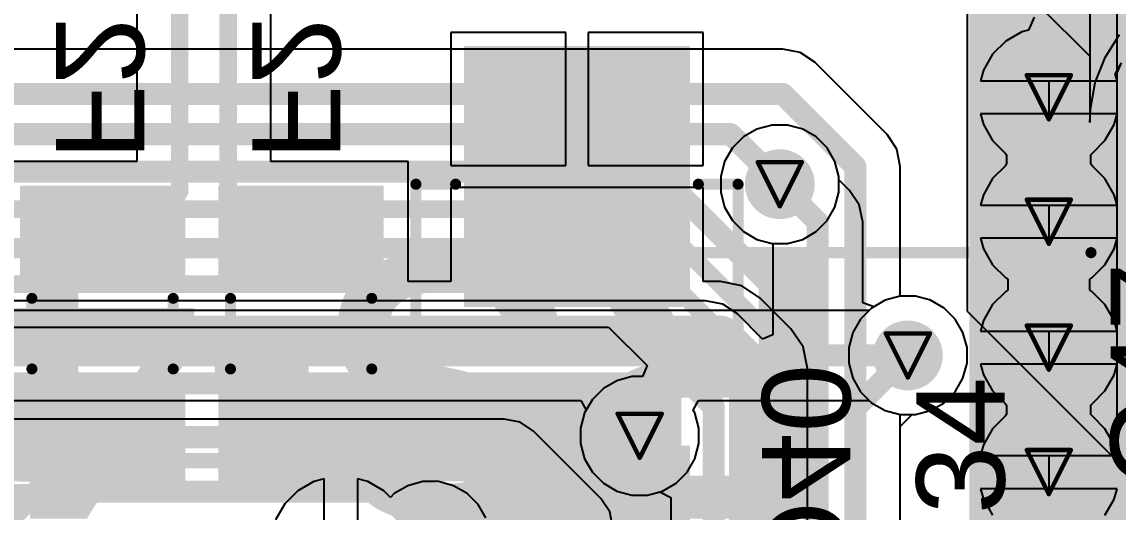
# Model space of a CAD drawing. Header units: inches. Extents: x -21 to 276, y -5 to 220.
# Drawn here: x 79.47 to 92.09, y 80.26 to 85.91 of the extents above; entities that cross this region are included whole.
import ezdxf

# ---------------------------------------------------------------- set-up
doc = ezdxf.new("R2010")
doc.units = ezdxf.units.IN
for name, color, linetype in [('Bottom Layer', 5, 'Continuous'), ('Bottom Overlay', 54, 'Continuous'), ('Bottom Paste', 16, 'Continuous'), ('Bottom Solder', 6, 'Continuous'), ('Drill Drawing', 1, 'Continuous'), ('Ground', 16, 'Continuous'), ('Power + Signal', 76, 'Continuous'), ('Top Layer', 1, 'Continuous'), ('Top Overlay', 2, 'Continuous'), ('Top Solder', 216, 'Continuous'), ('Via Holes', 16, 'Continuous')]:
    doc.layers.add(name, color=color, linetype=linetype)
doc.styles.add('Arial', font='', dxfattribs={"height": 0.2})
doc.styles.add('Arial_Bold', font='', dxfattribs={"height": 0.2})
doc.styles.get('Arial').set_extended_font_data('Arial')
doc.styles.get('Arial_Bold').set_extended_font_data('Arial', bold=True)

# ---------------------------------------------------------------- blocks, each defined once
blk = doc.blocks.new('F____0805_B_143')
at = {"layer": 'Bottom Layer'}
for points in [[(-0.6, -0.85), (-1.6, -0.85), (-1.6, 0.85), (-0.6, 0.85)], [(1.6, -0.85), (0.6, -0.85), (0.6, 0.85), (1.6, 0.85)]]:
    blk.add_hatch(color=5, dxfattribs=at).paths.add_polyline_path(points)
at = {"layer": 'Bottom Paste'}
for points in [[(-0.6, -0.85), (-1.6, -0.85), (-1.6, 0.85), (-0.6, 0.85)], [(1.6, -0.85), (0.6, -0.85), (0.6, 0.85), (1.6, 0.85)]]:
    blk.add_hatch(color=16, dxfattribs=at).paths.add_polyline_path(points)
at = {"layer": 'Bottom Solder'}
for points in [[(-0.498, -0.952), (-1.702, -0.952), (-1.702, 0.952), (-0.498, 0.952)], [(1.702, -0.952), (0.498, -0.952), (0.498, 0.952), (1.702, 0.952)]]:
    blk.add_hatch(color=6, dxfattribs=at).paths.add_polyline_path(points)
at = {"layer": 'Bottom Overlay'}
for points in [[(-0.406, 0.813, 0.127, 0.127, 0), (0.406, 0.813, 0.127, 0.127, 0)], [(-0.406, -0.813, 0.127, 0.127, 0), (0.406, -0.813, 0.127, 0.127, 0)]]:
    blk.add_lwpolyline(points, format="xyseb", dxfattribs=at)
for points in [[(-0.438, 0.813, 0.0635, 0.0635, 1), (-0.375, 0.813, 0.0635, 0.0635, 1)], [(0.375, 0.813, 0.0635, 0.0635, 1), (0.438, 0.813, 0.0635, 0.0635, 1)], [(-0.438, -0.813, 0.0635, 0.0635, 1), (-0.375, -0.813, 0.0635, 0.0635, 1)], [(0.375, -0.813, 0.0635, 0.0635, 1), (0.438, -0.813, 0.0635, 0.0635, 1)]]:
    blk.add_lwpolyline(points, format="xyseb", close=True, dxfattribs=at)
blk = doc.blocks.new('F____0805_B_144')
at = {"layer": 'Bottom Layer'}
for points in [[(-0.6, -0.85), (-1.6, -0.85), (-1.6, 0.85), (-0.6, 0.85)], [(1.6, -0.85), (0.6, -0.85), (0.6, 0.85), (1.6, 0.85)]]:
    blk.add_hatch(color=5, dxfattribs=at).paths.add_polyline_path(points)
at = {"layer": 'Bottom Paste'}
for points in [[(-0.6, -0.85), (-1.6, -0.85), (-1.6, 0.85), (-0.6, 0.85)], [(1.6, -0.85), (0.6, -0.85), (0.6, 0.85), (1.6, 0.85)]]:
    blk.add_hatch(color=16, dxfattribs=at).paths.add_polyline_path(points)
at = {"layer": 'Bottom Solder'}
for points in [[(-0.498, -0.952), (-1.702, -0.952), (-1.702, 0.952), (-0.498, 0.952)], [(1.702, -0.952), (0.498, -0.952), (0.498, 0.952), (1.702, 0.952)]]:
    blk.add_hatch(color=6, dxfattribs=at).paths.add_polyline_path(points)
at = {"layer": 'Bottom Overlay'}
for points in [[(-0.406, 0.813, 0.127, 0.127, 0), (0.406, 0.813, 0.127, 0.127, 0)], [(-0.406, -0.813, 0.127, 0.127, 0), (0.406, -0.813, 0.127, 0.127, 0)]]:
    blk.add_lwpolyline(points, format="xyseb", dxfattribs=at)
for points in [[(-0.438, 0.813, 0.0635, 0.0635, 1), (-0.375, 0.813, 0.0635, 0.0635, 1)], [(0.375, 0.813, 0.0635, 0.0635, 1), (0.438, 0.813, 0.0635, 0.0635, 1)], [(-0.438, -0.813, 0.0635, 0.0635, 1), (-0.375, -0.813, 0.0635, 0.0635, 1)], [(0.375, -0.813, 0.0635, 0.0635, 1), (0.438, -0.813, 0.0635, 0.0635, 1)]]:
    blk.add_lwpolyline(points, format="xyseb", close=True, dxfattribs=at)
blk = doc.blocks.new('SMB__B_149')
at = {"layer": 'Bottom Layer'}
for points in [[(-0.9, 1.2), (-0.9, -1.2), (-3.7, -1.2), (-3.7, 1.2)], [(3.7, 1.2), (3.7, -1.2), (0.9, -1.2), (0.9, 1.2)]]:
    blk.add_hatch(color=5, dxfattribs=at).paths.add_polyline_path(points)
at = {"layer": 'Bottom Overlay'}
for points in [[(2.591, 1.244), (4.826, 1.244), (4.826, 1.904), (2.591, 1.904)], [(3.734, -1.347), (4.826, -1.347), (4.826, 1.65), (3.734, 1.65)], [(2.591, -1.906), (4.826, -1.906), (4.826, -1.245), (2.591, -1.245)]]:
    blk.add_hatch(color=54, dxfattribs=at).paths.add_polyline_path(points)
at = {"layer": 'Bottom Paste'}
for points in [[(-0.9, 1.2), (-0.9, -1.2), (-3.7, -1.2), (-3.7, 1.2)], [(3.7, 1.2), (3.7, -1.2), (0.9, -1.2), (0.9, 1.2)]]:
    blk.add_hatch(color=16, dxfattribs=at).paths.add_polyline_path(points)
at = {"layer": 'Bottom Solder'}
for points in [[(-0.798, 1.302), (-0.798, -1.302), (-3.802, -1.302), (-3.802, 1.302)], [(3.802, 1.302), (3.802, -1.302), (0.798, -1.302), (0.798, 1.302)]]:
    blk.add_hatch(color=6, dxfattribs=at).paths.add_polyline_path(points)
at = {"layer": 'Bottom Overlay'}
for points in [[(2.591, 1.854, 0.127, 0.127, 0), (-2.21, 1.854, 0.127, 0.127, 0)], [(-2.21, 1.397, 0.127, 0.127, 0), (-2.21, 1.854, 0.127, 0.127, 0)], [(-2.21, -1.854, 0.127, 0.127, 0), (-2.21, -1.397, 0.127, 0.127, 0)], [(2.591, -1.854, 0.127, 0.127, 0), (-2.21, -1.854, 0.127, 0.127, 0)]]:
    blk.add_lwpolyline(points, format="xyseb", dxfattribs=at)
for points in [[(-2.242, 1.854, 0.0635, 0.0635, 1), (-2.178, 1.854, 0.0635, 0.0635, 1)], [(-2.242, 1.854, 0.0635, 0.0635, 1), (-2.178, 1.854, 0.0635, 0.0635, 1)], [(2.559, 1.854, 0.0635, 0.0635, 1), (2.623, 1.854, 0.0635, 0.0635, 1)], [(-2.242, 1.397, 0.0635, 0.0635, 1), (-2.178, 1.397, 0.0635, 0.0635, 1)], [(-2.242, -1.397, 0.0635, 0.0635, 1), (-2.178, -1.397, 0.0635, 0.0635, 1)], [(-2.242, -1.854, 0.0635, 0.0635, 1), (-2.178, -1.854, 0.0635, 0.0635, 1)], [(-2.242, -1.854, 0.0635, 0.0635, 1), (-2.178, -1.854, 0.0635, 0.0635, 1)], [(2.559, -1.854, 0.0635, 0.0635, 1), (2.623, -1.854, 0.0635, 0.0635, 1)]]:
    blk.add_lwpolyline(points, format="xyseb", close=True, dxfattribs=at)
blk = doc.blocks.new('DB128L_5_08_3P_BK_S_201')
at = {"layer": 'Top Overlay'}
for points in [[(7.671, 5.131, 0.127, 0.127, 0), (-7.671, 5.131, 0.127, 0.127, 0)], [(-7.671, 5.131, 0.127, 0.127, 0), (-7.671, -5.08, 0.127, 0.127, 0)]]:
    blk.add_lwpolyline(points, format="xyseb", dxfattribs=at)
blk.add_lwpolyline([(-7.703, 5.131, 0.0635, 0.0635, 1), (-7.639, 5.131, 0.0635, 0.0635, 1)], format="xyseb", close=True, dxfattribs=at)
blk.add_lwpolyline([(-7.703, 5.131, 0.0635, 0.0635, 1), (-7.639, 5.131, 0.0635, 0.0635, 1)], format="xyseb", close=True, dxfattribs=at)

msp = doc.modelspace()

# ---------------------------------------------------------------- hatches: boundary and pattern name
at = {"layer": 'Bottom Layer'}
for points in [[(90.373, 73.549), (100.305, 73.549), (100.305, 86.373), (90.373, 86.373)], [(76.045, 80.62), (81.244, 80.62), (81.244, 81.636), (76.045, 81.636)], [(81.83, 80.62), (87.056, 80.62), (87.056, 81.636), (81.83, 81.636)]]:
    msp.add_hatch(color=5, dxfattribs=at).paths.add_polyline_path(points)
h = msp.add_hatch(color=5, dxfattribs=at)
edge = h.paths.add_edge_path()
edge.add_arc((91.288, 85.038), 0.3, 0, 360)
h = msp.add_hatch(color=5, dxfattribs=at)
edge = h.paths.add_edge_path()
edge.add_arc((88.191, 84.038), 0.3, 0, 360)
h = msp.add_hatch(color=5, dxfattribs=at)
edge = h.paths.add_edge_path()
edge.add_arc((91.288, 83.606), 0.3, 0, 360)
h = msp.add_hatch(color=5, dxfattribs=at)
edge = h.paths.add_edge_path()
edge.add_arc((91.288, 82.157), 0.3, 0, 360)
h = msp.add_hatch(color=5, dxfattribs=at)
edge = h.paths.add_edge_path()
edge.add_arc((89.665, 82.067), 0.3, 0, 360)
h = msp.add_hatch(color=5, dxfattribs=at)
edge = h.paths.add_edge_path()
edge.add_arc((86.578, 81.142), 0.3, 0, 360)
h = msp.add_hatch(color=5, dxfattribs=at)
edge = h.paths.add_edge_path()
edge.add_arc((91.288, 80.725), 0.3, 0, 360)
at = {"layer": 'Bottom Solder'}
h = msp.add_hatch(color=6, dxfattribs=at)
edge = h.paths.add_edge_path()
edge.add_arc((91.889, 86.208), 0.402, 0, 360)
h = msp.add_hatch(color=6, dxfattribs=at)
edge = h.paths.add_edge_path()
edge.add_arc((91.288, 85.038), 0.402, 0, 360)
h = msp.add_hatch(color=6, dxfattribs=at)
edge = h.paths.add_edge_path()
edge.add_arc((88.191, 84.038), 0.402, 0, 360)
h = msp.add_hatch(color=6, dxfattribs=at)
edge = h.paths.add_edge_path()
edge.add_arc((91.288, 83.606), 0.402, 0, 360)
h = msp.add_hatch(color=6, dxfattribs=at)
edge = h.paths.add_edge_path()
edge.add_arc((91.288, 82.157), 0.402, 0, 360)
h = msp.add_hatch(color=6, dxfattribs=at)
edge = h.paths.add_edge_path()
edge.add_arc((89.665, 82.067), 0.402, 0, 360)
h = msp.add_hatch(color=6, dxfattribs=at)
edge = h.paths.add_edge_path()
edge.add_arc((86.578, 81.142), 0.402, 0, 360)
h = msp.add_hatch(color=6, dxfattribs=at)
edge = h.paths.add_edge_path()
edge.add_arc((91.288, 80.725), 0.402, 0, 360)
h = msp.add_hatch(color=6, dxfattribs=at)
edge = h.paths.add_edge_path()
edge.add_arc((84.172, 79.934), 0.402, 0, 360)
at = {"layer": 'Ground'}
msp.add_hatch(color=16, dxfattribs=at).paths.add_polyline_path([(90.373, 73.031), (100.305, 73.031), (100.305, 86.373), (90.373, 86.373)])
h = msp.add_hatch(color=16, dxfattribs=at)
edge = h.paths.add_edge_path()
edge.add_arc((91.288, 85.038), 0.3, 0, 360)
h = msp.add_hatch(color=16, dxfattribs=at)
edge = h.paths.add_edge_path()
edge.add_arc((88.191, 84.038), 0.3, 0, 360)
h = msp.add_hatch(color=16, dxfattribs=at)
edge = h.paths.add_edge_path()
edge.add_arc((91.288, 83.606), 0.3, 0, 360)
h = msp.add_hatch(color=16, dxfattribs=at)
edge = h.paths.add_edge_path()
edge.add_arc((91.288, 82.157), 0.3, 0, 360)
h = msp.add_hatch(color=16, dxfattribs=at)
edge = h.paths.add_edge_path()
edge.add_arc((89.665, 82.067), 0.3, 0, 360)
h = msp.add_hatch(color=16, dxfattribs=at)
edge = h.paths.add_edge_path()
edge.add_arc((86.578, 81.142), 0.3, 0, 360)
h = msp.add_hatch(color=16, dxfattribs=at)
edge = h.paths.add_edge_path()
edge.add_arc((91.288, 80.725), 0.3, 0, 360)
at = {"layer": 'Power + Signal'}
for points in [[(90.502, 72.628), (100.305, 72.628), (100.305, 86.373), (90.502, 86.373)], [(90.488, 79.102), (91.673, 79.102), (91.673, 82.653), (90.488, 82.653)]]:
    msp.add_hatch(color=76, dxfattribs=at).paths.add_polyline_path(points)
h = msp.add_hatch(color=76, dxfattribs=at)
edge = h.paths.add_edge_path()
edge.add_arc((91.288, 85.038), 0.3, 0, 360)
h = msp.add_hatch(color=76, dxfattribs=at)
edge = h.paths.add_edge_path()
edge.add_arc((88.191, 84.038), 0.3, 0, 360)
h = msp.add_hatch(color=76, dxfattribs=at)
edge = h.paths.add_edge_path()
edge.add_arc((91.288, 83.606), 0.3, 0, 360)
h = msp.add_hatch(color=76, dxfattribs=at)
edge = h.paths.add_edge_path()
edge.add_arc((91.288, 82.157), 0.3, 0, 360)
h = msp.add_hatch(color=76, dxfattribs=at)
edge = h.paths.add_edge_path()
edge.add_arc((89.665, 82.067), 0.3, 0, 360)
h = msp.add_hatch(color=76, dxfattribs=at)
edge = h.paths.add_edge_path()
edge.add_arc((86.578, 81.142), 0.3, 0, 360)
h = msp.add_hatch(color=76, dxfattribs=at)
edge = h.paths.add_edge_path()
edge.add_arc((91.288, 80.725), 0.3, 0, 360)
at = {"layer": 'Top Layer'}
msp.add_hatch(color=1, dxfattribs=at).paths.add_polyline_path([(90.373, 71.766), (91.823, 71.766), (91.823, 86.373), (90.373, 86.373)])
h = msp.add_hatch(color=1, dxfattribs=at)
edge = h.paths.add_edge_path()
edge.add_arc((91.288, 85.038), 0.3, 0, 360)
h = msp.add_hatch(color=1, dxfattribs=at)
edge = h.paths.add_edge_path()
edge.add_arc((88.191, 84.038), 0.3, 0, 360)
h = msp.add_hatch(color=1, dxfattribs=at)
edge = h.paths.add_edge_path()
edge.add_arc((91.288, 83.606), 0.3, 0, 360)
h = msp.add_hatch(color=1, dxfattribs=at)
edge = h.paths.add_edge_path()
edge.add_arc((91.288, 82.157), 0.3, 0, 360)
h = msp.add_hatch(color=1, dxfattribs=at)
edge = h.paths.add_edge_path()
edge.add_arc((89.665, 82.067), 0.3, 0, 360)
h = msp.add_hatch(color=1, dxfattribs=at)
edge = h.paths.add_edge_path()
edge.add_arc((86.578, 81.142), 0.3, 0, 360)
h = msp.add_hatch(color=1, dxfattribs=at)
edge = h.paths.add_edge_path()
edge.add_arc((91.288, 80.725), 0.3, 0, 360)
at = {"layer": 'Top Solder'}
h = msp.add_hatch(color=216, dxfattribs=at)
edge = h.paths.add_edge_path()
edge.add_arc((91.889, 86.208), 0.402, 0, 360)
h = msp.add_hatch(color=216, dxfattribs=at)
edge = h.paths.add_edge_path()
edge.add_arc((91.288, 85.038), 0.402, 0, 360)
h = msp.add_hatch(color=216, dxfattribs=at)
edge = h.paths.add_edge_path()
edge.add_arc((88.191, 84.038), 0.402, 0, 360)
h = msp.add_hatch(color=216, dxfattribs=at)
edge = h.paths.add_edge_path()
edge.add_arc((91.288, 83.606), 0.402, 0, 360)
h = msp.add_hatch(color=216, dxfattribs=at)
edge = h.paths.add_edge_path()
edge.add_arc((91.288, 82.157), 0.402, 0, 360)
h = msp.add_hatch(color=216, dxfattribs=at)
edge = h.paths.add_edge_path()
edge.add_arc((89.665, 82.067), 0.402, 0, 360)
h = msp.add_hatch(color=216, dxfattribs=at)
edge = h.paths.add_edge_path()
edge.add_arc((86.578, 81.142), 0.402, 0, 360)
h = msp.add_hatch(color=216, dxfattribs=at)
edge = h.paths.add_edge_path()
edge.add_arc((91.288, 80.725), 0.402, 0, 360)
h = msp.add_hatch(color=216, dxfattribs=at)
edge = h.paths.add_edge_path()
edge.add_arc((84.172, 79.934), 0.402, 0, 360)
at = {"layer": 'Via Holes'}
h = msp.add_hatch(color=7, dxfattribs=at)
edge = h.paths.add_edge_path()
edge.add_arc((91.288, 85.038), 0.15, 0, 360)
h = msp.add_hatch(color=7, dxfattribs=at)
edge = h.paths.add_edge_path()
edge.add_arc((88.191, 84.038), 0.15, 0, 360)
h = msp.add_hatch(color=7, dxfattribs=at)
edge = h.paths.add_edge_path()
edge.add_arc((91.288, 83.606), 0.15, 0, 360)
h = msp.add_hatch(color=7, dxfattribs=at)
edge = h.paths.add_edge_path()
edge.add_arc((91.288, 82.157), 0.15, 0, 360)
h = msp.add_hatch(color=7, dxfattribs=at)
edge = h.paths.add_edge_path()
edge.add_arc((89.665, 82.067), 0.15, 0, 360)
h = msp.add_hatch(color=7, dxfattribs=at)
edge = h.paths.add_edge_path()
edge.add_arc((86.578, 81.142), 0.15, 0, 360)
h = msp.add_hatch(color=7, dxfattribs=at)
edge = h.paths.add_edge_path()
edge.add_arc((91.288, 80.725), 0.15, 0, 360)

# ---------------------------------------------------------------- linework, layer by layer
at = {"layer": 'Bottom Layer'}
for p, q in [((82.333, 84.299), (82.333, 87.259)), ((80.79, 87.195), (80.79, 84.299)), ((91.119, 85.961), (91.053, 85.811)), ((91.053, 85.811), (90.976, 85.791)), ((85.729, 85.782), (84.402, 85.782)), ((84.402, 85.782), (84.402, 84.255)), ((85.729, 84.255), (85.729, 85.782)), ((87.31, 85.782), (85.983, 85.782)), ((85.983, 85.782), (85.983, 84.255)), ((87.31, 84.255), (87.31, 85.782)), ((90.791, 85.684), (90.641, 85.534)), ((90.976, 85.791), (90.791, 85.684)), ((90.641, 85.534), (90.535, 85.35)), ((92.058, 85.285), (92.123, 85.434)), ((90.535, 85.35), (90.502, 85.228)), ((90.502, 85.228), (92.073, 85.228)), ((92.073, 85.228), (92.058, 85.285)), ((92.073, 84.847), (90.502, 84.847)), ((90.502, 84.847), (90.535, 84.726)), ((92.041, 84.726), (92.073, 84.847)), ((88.101, 84.719), (87.928, 84.672)), ((88.281, 84.719), (88.101, 84.719)), ((88.454, 84.672), (88.281, 84.719)), ((90.535, 84.726), (90.641, 84.542)), ((91.934, 84.542), (92.041, 84.726)), ((87.773, 84.583), (87.646, 84.456)), ((87.928, 84.672), (87.773, 84.583)), ((88.609, 84.583), (88.454, 84.672)), ((88.736, 84.456), (88.609, 84.583)), ((87.646, 84.456), (87.556, 84.301)), ((88.825, 84.301), (88.736, 84.456)), ((90.641, 84.542), (90.787, 84.396)), ((91.789, 84.396), (91.934, 84.542)), ((80.79, 84.299), (79.163, 84.299)), ((83.911, 84.299), (82.333, 84.299)), ((83.911, 82.918), (83.911, 84.299)), ((87.556, 84.301), (87.51, 84.127)), ((88.872, 84.127), (88.825, 84.301)), ((90.787, 84.396), (90.802, 84.376)), ((90.802, 84.376), (90.802, 84.267)), ((91.773, 84.376), (91.789, 84.396)), ((91.773, 84.267), (91.773, 84.376)), ((84.402, 84.255), (85.729, 84.255)), ((85.983, 84.255), (87.31, 84.255)), ((90.787, 84.247), (90.641, 84.102)), ((90.802, 84.267), (90.787, 84.247)), ((91.789, 84.247), (91.773, 84.267)), ((91.934, 84.102), (91.789, 84.247)), ((87.51, 84.127), (87.51, 83.948)), ((88.872, 83.948), (88.872, 84.127)), ((90.641, 84.102), (90.535, 83.917)), ((92.041, 83.917), (91.934, 84.102)), ((85.856, 84.001), (84.402, 84.001)), ((84.402, 84.001), (84.402, 82.918)), ((87.31, 84.001), (85.856, 84.001)), ((87.31, 82.918), (87.31, 84.001)), ((87.51, 83.948), (87.556, 83.775)), ((88.825, 83.775), (88.872, 83.948)), ((90.535, 83.917), (90.502, 83.796)), ((92.073, 83.796), (92.041, 83.917)), ((90.502, 83.796), (92.073, 83.796)), ((87.556, 83.775), (87.646, 83.62)), ((88.736, 83.62), (88.825, 83.775)), ((87.646, 83.62), (87.773, 83.493)), ((88.609, 83.493), (88.736, 83.62)), ((87.773, 83.493), (87.928, 83.403)), ((88.454, 83.403), (88.609, 83.493)), ((92.073, 83.415), (90.502, 83.415)), ((90.502, 83.415), (90.535, 83.294)), ((92.041, 83.294), (92.073, 83.415)), ((87.928, 83.403), (88.101, 83.357)), ((88.101, 83.357), (88.281, 83.357)), ((88.281, 83.357), (88.454, 83.403)), ((90.535, 83.294), (90.641, 83.109)), ((91.934, 83.109), (92.041, 83.294)), ((90.641, 83.109), (90.791, 82.959)), ((91.784, 82.959), (91.934, 83.109)), ((84.402, 82.918), (83.911, 82.918)), ((87.507, 82.918), (87.31, 82.918)), ((87.755, 82.869), (87.507, 82.918)), ((90.791, 82.959), (90.816, 82.945)), ((90.816, 82.945), (90.816, 82.818)), ((91.759, 82.945), (91.784, 82.959)), ((91.759, 82.818), (91.759, 82.945)), ((87.965, 82.728), (87.755, 82.869)), ((90.791, 82.804), (90.641, 82.653)), ((90.816, 82.818), (90.791, 82.804)), ((91.784, 82.804), (91.759, 82.818)), ((91.934, 82.653), (91.784, 82.804)), ((88.319, 82.375), (87.965, 82.728)), ((89.402, 82.702), (89.246, 82.612)), ((89.575, 82.748), (89.402, 82.702)), ((89.754, 82.748), (89.575, 82.748)), ((89.927, 82.702), (89.754, 82.748)), ((90.083, 82.612), (89.927, 82.702)), ((89.246, 82.612), (89.12, 82.486)), ((90.209, 82.486), (90.083, 82.612)), ((90.641, 82.653), (90.535, 82.469)), ((92.041, 82.469), (91.934, 82.653)), ((89.12, 82.486), (89.03, 82.33)), ((90.299, 82.33), (90.209, 82.486)), ((90.535, 82.469), (90.502, 82.348)), ((92.073, 82.348), (92.041, 82.469)), ((88.459, 82.165), (88.319, 82.375)), ((89.03, 82.33), (88.984, 82.157)), ((90.346, 82.157), (90.299, 82.33)), ((90.502, 82.348), (92.073, 82.348)), ((88.508, 81.917), (88.459, 82.165)), ((88.984, 82.157), (88.984, 81.978)), ((90.346, 81.978), (90.346, 82.157)), ((88.508, 78.051), (88.508, 81.917)), ((88.984, 81.978), (89.03, 81.805)), ((90.299, 81.805), (90.346, 81.978)), ((92.073, 81.967), (90.502, 81.967)), ((90.502, 81.967), (90.535, 81.845)), ((92.041, 81.845), (92.073, 81.967)), ((89.03, 81.805), (89.12, 81.649)), ((90.209, 81.649), (90.299, 81.805)), ((90.535, 81.845), (90.641, 81.661)), ((91.934, 81.661), (92.041, 81.845)), ((89.12, 81.649), (89.246, 81.522)), ((90.083, 81.522), (90.209, 81.649)), ((90.641, 81.661), (90.787, 81.515)), ((91.789, 81.515), (91.934, 81.661)), ((89.246, 81.522), (89.402, 81.433)), ((89.927, 81.433), (90.083, 81.522)), ((89.402, 81.433), (89.575, 81.386)), ((89.754, 81.386), (89.927, 81.433)), ((90.787, 81.515), (90.802, 81.496)), ((90.802, 81.496), (90.802, 81.386)), ((91.773, 81.496), (91.789, 81.515)), ((91.773, 81.386), (91.773, 81.496)), ((89.575, 81.386), (89.754, 81.386)), ((90.787, 81.367), (90.641, 81.221)), ((90.802, 81.386), (90.787, 81.367)), ((91.789, 81.367), (91.773, 81.386)), ((91.934, 81.221), (91.789, 81.367)), ((90.641, 81.221), (90.535, 81.037)), ((92.041, 81.037), (91.934, 81.221)), ((90.535, 81.037), (90.502, 80.915)), ((92.073, 80.915), (92.041, 81.037)), ((90.502, 80.915), (92.073, 80.915)), ((92.073, 80.534), (90.502, 80.534)), ((90.502, 80.534), (90.535, 80.413)), ((92.041, 80.413), (92.073, 80.534)), ((90.535, 80.413), (90.641, 80.229)), ((91.934, 80.229), (92.041, 80.413))]:
    msp.add_line(p, q, dxfattribs=at)
for points in [[(81.841, 83.936, 0.203, 0.203, 0), (81.841, 87.48, 0.203, 0.203, 0)], [(81.282, 83.957, 0.203, 0.203, 0), (81.282, 87.399, 0.203, 0.203, 0)], [(80.896, 83.571, 0.203, 0.203, 0), (81.282, 83.957, 0.203, 0.203, 0)], [(81.841, 83.936, 0.203, 0.203, 0), (81.931, 83.846, 0.203, 0.203, 0)], [(81.931, 83.817, 0.203, 0.203, 0), (81.931, 83.846, 0.203, 0.203, 0)], [(81.931, 83.817, 0.203, 0.203, 0), (82.177, 83.571, 0.203, 0.203, 0)], [(80.394, 83.571, 0.203, 0.203, 0), (80.896, 83.571, 0.203, 0.203, 0)], [(82.177, 83.571, 0.203, 0.203, 0), (82.68, 83.571, 0.203, 0.203, 0)], [(75.594, 82.271, 0.508, 0.508, 0), (87.507, 82.271, 0.508, 0.508, 0)], [(87.507, 82.271, 0.508, 0.508, 0), (87.861, 81.917, 0.508, 0.508, 0)], [(87.861, 77.783, 0.508, 0.508, 0), (87.861, 81.917, 0.508, 0.508, 0)], [(85.856, 79.528, 0.254, 0.254, 0), (86.821, 80.493, 0.254, 0.254, 0)]]:
    msp.add_lwpolyline(points, format="xyseb", dxfattribs=at)
for points in [[(81.231, 83.957, 0.102, 0.102, 1), (81.333, 83.957, 0.102, 0.102, 1)], [(81.231, 83.957, 0.102, 0.102, 1), (81.333, 83.957, 0.102, 0.102, 1)], [(81.79, 83.936, 0.102, 0.102, 1), (81.892, 83.936, 0.102, 0.102, 1)], [(81.79, 83.936, 0.102, 0.102, 1), (81.892, 83.936, 0.102, 0.102, 1)], [(81.88, 83.846, 0.102, 0.102, 1), (81.982, 83.846, 0.102, 0.102, 1)], [(81.88, 83.846, 0.102, 0.102, 1), (81.982, 83.846, 0.102, 0.102, 1)], [(81.88, 83.817, 0.102, 0.102, 1), (81.982, 83.817, 0.102, 0.102, 1)], [(81.88, 83.817, 0.102, 0.102, 1), (81.982, 83.817, 0.102, 0.102, 1)], [(80.343, 83.571, 0.102, 0.102, 1), (80.444, 83.571, 0.102, 0.102, 1)], [(80.845, 83.571, 0.102, 0.102, 1), (80.947, 83.571, 0.102, 0.102, 1)], [(80.845, 83.571, 0.102, 0.102, 1), (80.947, 83.571, 0.102, 0.102, 1)], [(82.126, 83.571, 0.102, 0.102, 1), (82.228, 83.571, 0.102, 0.102, 1)], [(82.126, 83.571, 0.102, 0.102, 1), (82.228, 83.571, 0.102, 0.102, 1)], [(82.629, 83.571, 0.102, 0.102, 1), (82.73, 83.571, 0.102, 0.102, 1)], [(87.38, 82.271, 0.254, 0.254, 1), (87.634, 82.271, 0.254, 0.254, 1)], [(87.38, 82.271, 0.254, 0.254, 1), (87.634, 82.271, 0.254, 0.254, 1)], [(87.734, 81.917, 0.254, 0.254, 1), (87.988, 81.917, 0.254, 0.254, 1)], [(87.734, 81.917, 0.254, 0.254, 1), (87.988, 81.917, 0.254, 0.254, 1)], [(86.757, 80.493, 0.127, 0.127, 1), (86.884, 80.493, 0.127, 0.127, 1)]]:
    msp.add_lwpolyline(points, format="xyseb", close=True, dxfattribs=at)
at = {"layer": 'Drill Drawing'}
for points in [[(91.034, 85.292, 0.0508, 0.0508, 0), (91.542, 85.292, 0.0508, 0.0508, 0)], [(91.034, 85.292, 0.0508, 0.0508, 0), (91.288, 84.784, 0.0508, 0.0508, 0)], [(91.288, 84.784, 0.0508, 0.0508, 0), (91.542, 85.292, 0.0508, 0.0508, 0)], [(87.937, 84.292, 0.0508, 0.0508, 0), (88.445, 84.292, 0.0508, 0.0508, 0)], [(87.937, 84.292, 0.0508, 0.0508, 0), (88.191, 83.784, 0.0508, 0.0508, 0)], [(88.191, 83.784, 0.0508, 0.0508, 0), (88.445, 84.292, 0.0508, 0.0508, 0)], [(91.034, 83.86, 0.0508, 0.0508, 0), (91.542, 83.86, 0.0508, 0.0508, 0)], [(91.034, 83.86, 0.0508, 0.0508, 0), (91.288, 83.352, 0.0508, 0.0508, 0)], [(91.288, 83.352, 0.0508, 0.0508, 0), (91.542, 83.86, 0.0508, 0.0508, 0)], [(91.034, 82.411, 0.0508, 0.0508, 0), (91.542, 82.411, 0.0508, 0.0508, 0)], [(91.034, 82.411, 0.0508, 0.0508, 0), (91.288, 81.903, 0.0508, 0.0508, 0)], [(91.288, 81.903, 0.0508, 0.0508, 0), (91.542, 82.411, 0.0508, 0.0508, 0)], [(89.411, 82.321, 0.0508, 0.0508, 0), (89.919, 82.321, 0.0508, 0.0508, 0)], [(89.411, 82.321, 0.0508, 0.0508, 0), (89.665, 81.813, 0.0508, 0.0508, 0)], [(89.665, 81.813, 0.0508, 0.0508, 0), (89.919, 82.321, 0.0508, 0.0508, 0)], [(86.324, 81.396, 0.0508, 0.0508, 0), (86.832, 81.396, 0.0508, 0.0508, 0)], [(86.324, 81.396, 0.0508, 0.0508, 0), (86.578, 80.888, 0.0508, 0.0508, 0)], [(86.578, 80.888, 0.0508, 0.0508, 0), (86.832, 81.396, 0.0508, 0.0508, 0)], [(91.034, 80.979, 0.0508, 0.0508, 0), (91.542, 80.979, 0.0508, 0.0508, 0)], [(91.034, 80.979, 0.0508, 0.0508, 0), (91.288, 80.471, 0.0508, 0.0508, 0)], [(91.288, 80.471, 0.0508, 0.0508, 0), (91.542, 80.979, 0.0508, 0.0508, 0)]]:
    msp.add_lwpolyline(points, format="xyseb", dxfattribs=at)
for points in [[(91.021, 85.292, 0.0254, 0.0254, 1), (91.046, 85.292, 0.0254, 0.0254, 1)], [(91.021, 85.292, 0.0254, 0.0254, 1), (91.046, 85.292, 0.0254, 0.0254, 1)], [(91.529, 85.292, 0.0254, 0.0254, 1), (91.554, 85.292, 0.0254, 0.0254, 1)], [(91.529, 85.292, 0.0254, 0.0254, 1), (91.554, 85.292, 0.0254, 0.0254, 1)], [(91.275, 84.784, 0.0254, 0.0254, 1), (91.3, 84.784, 0.0254, 0.0254, 1)], [(91.275, 84.784, 0.0254, 0.0254, 1), (91.3, 84.784, 0.0254, 0.0254, 1)], [(87.924, 84.292, 0.0254, 0.0254, 1), (87.95, 84.292, 0.0254, 0.0254, 1)], [(87.924, 84.292, 0.0254, 0.0254, 1), (87.95, 84.292, 0.0254, 0.0254, 1)], [(88.432, 84.292, 0.0254, 0.0254, 1), (88.458, 84.292, 0.0254, 0.0254, 1)], [(88.432, 84.292, 0.0254, 0.0254, 1), (88.458, 84.292, 0.0254, 0.0254, 1)], [(88.178, 83.784, 0.0254, 0.0254, 1), (88.204, 83.784, 0.0254, 0.0254, 1)], [(88.178, 83.784, 0.0254, 0.0254, 1), (88.204, 83.784, 0.0254, 0.0254, 1)], [(91.021, 83.86, 0.0254, 0.0254, 1), (91.046, 83.86, 0.0254, 0.0254, 1)], [(91.021, 83.86, 0.0254, 0.0254, 1), (91.046, 83.86, 0.0254, 0.0254, 1)], [(91.529, 83.86, 0.0254, 0.0254, 1), (91.554, 83.86, 0.0254, 0.0254, 1)], [(91.529, 83.86, 0.0254, 0.0254, 1), (91.554, 83.86, 0.0254, 0.0254, 1)], [(91.275, 83.352, 0.0254, 0.0254, 1), (91.3, 83.352, 0.0254, 0.0254, 1)], [(91.275, 83.352, 0.0254, 0.0254, 1), (91.3, 83.352, 0.0254, 0.0254, 1)], [(91.021, 82.411, 0.0254, 0.0254, 1), (91.046, 82.411, 0.0254, 0.0254, 1)], [(91.021, 82.411, 0.0254, 0.0254, 1), (91.046, 82.411, 0.0254, 0.0254, 1)], [(91.529, 82.411, 0.0254, 0.0254, 1), (91.554, 82.411, 0.0254, 0.0254, 1)], [(91.529, 82.411, 0.0254, 0.0254, 1), (91.554, 82.411, 0.0254, 0.0254, 1)], [(89.398, 82.321, 0.0254, 0.0254, 1), (89.423, 82.321, 0.0254, 0.0254, 1)], [(89.398, 82.321, 0.0254, 0.0254, 1), (89.423, 82.321, 0.0254, 0.0254, 1)], [(89.906, 82.321, 0.0254, 0.0254, 1), (89.931, 82.321, 0.0254, 0.0254, 1)], [(89.906, 82.321, 0.0254, 0.0254, 1), (89.931, 82.321, 0.0254, 0.0254, 1)], [(91.275, 81.903, 0.0254, 0.0254, 1), (91.3, 81.903, 0.0254, 0.0254, 1)], [(91.275, 81.903, 0.0254, 0.0254, 1), (91.3, 81.903, 0.0254, 0.0254, 1)], [(89.652, 81.813, 0.0254, 0.0254, 1), (89.677, 81.813, 0.0254, 0.0254, 1)], [(89.652, 81.813, 0.0254, 0.0254, 1), (89.677, 81.813, 0.0254, 0.0254, 1)], [(86.311, 81.396, 0.0254, 0.0254, 1), (86.336, 81.396, 0.0254, 0.0254, 1)], [(86.311, 81.396, 0.0254, 0.0254, 1), (86.336, 81.396, 0.0254, 0.0254, 1)], [(86.819, 81.396, 0.0254, 0.0254, 1), (86.844, 81.396, 0.0254, 0.0254, 1)], [(86.819, 81.396, 0.0254, 0.0254, 1), (86.844, 81.396, 0.0254, 0.0254, 1)], [(86.565, 80.888, 0.0254, 0.0254, 1), (86.59, 80.888, 0.0254, 0.0254, 1)], [(86.565, 80.888, 0.0254, 0.0254, 1), (86.59, 80.888, 0.0254, 0.0254, 1)], [(91.021, 80.979, 0.0254, 0.0254, 1), (91.046, 80.979, 0.0254, 0.0254, 1)], [(91.021, 80.979, 0.0254, 0.0254, 1), (91.046, 80.979, 0.0254, 0.0254, 1)], [(91.529, 80.979, 0.0254, 0.0254, 1), (91.554, 80.979, 0.0254, 0.0254, 1)], [(91.529, 80.979, 0.0254, 0.0254, 1), (91.554, 80.979, 0.0254, 0.0254, 1)], [(91.275, 80.471, 0.0254, 0.0254, 1), (91.3, 80.471, 0.0254, 0.0254, 1)], [(91.275, 80.471, 0.0254, 0.0254, 1), (91.3, 80.471, 0.0254, 0.0254, 1)]]:
    msp.add_lwpolyline(points, format="xyseb", close=True, dxfattribs=at)
at = {"layer": 'Ground'}
for p, q in [((91.119, 85.961), (91.053, 85.811)), ((91.053, 85.811), (90.976, 85.791)), ((90.791, 85.684), (90.641, 85.534)), ((90.976, 85.791), (90.791, 85.684)), ((88.227, 85.593), (55.965, 85.593)), ((88.425, 85.554), (88.227, 85.593)), ((88.593, 85.441), (88.425, 85.554)), ((89.426, 84.609), (88.593, 85.441)), ((90.641, 85.534), (90.535, 85.35)), ((92.053, 85.304), (92.123, 85.434)), ((90.535, 85.35), (90.502, 85.228)), ((90.502, 85.228), (92.073, 85.228)), ((92.073, 85.228), (92.053, 85.304)), ((92.073, 84.847), (90.502, 84.847)), ((90.502, 84.847), (90.535, 84.726)), ((92.041, 84.726), (92.073, 84.847)), ((90.535, 84.726), (90.641, 84.542)), ((91.934, 84.542), (92.041, 84.726)), ((89.538, 84.441), (89.426, 84.609)), ((89.426, 84.609), (89.426, 84.609)), ((89.578, 84.242), (89.538, 84.441)), ((90.641, 84.542), (90.787, 84.396)), ((91.789, 84.396), (91.934, 84.542)), ((90.787, 84.396), (90.802, 84.376)), ((90.802, 84.376), (90.802, 84.267)), ((91.773, 84.376), (91.789, 84.396)), ((91.773, 84.267), (91.773, 84.376)), ((89.578, 82.748), (89.578, 84.242)), ((90.787, 84.247), (90.641, 84.102)), ((90.802, 84.267), (90.787, 84.247)), ((91.789, 84.247), (91.773, 84.267)), ((91.934, 84.102), (91.789, 84.247)), ((90.641, 84.102), (90.535, 83.917)), ((92.041, 83.917), (91.934, 84.102)), ((90.535, 83.917), (90.502, 83.796)), ((92.073, 83.796), (92.041, 83.917)), ((90.502, 83.796), (92.073, 83.796)), ((92.073, 83.415), (90.502, 83.415)), ((90.502, 83.415), (90.535, 83.294)), ((92.041, 83.294), (92.073, 83.415)), ((90.535, 83.294), (90.641, 83.109)), ((91.934, 83.109), (92.041, 83.294)), ((90.641, 83.109), (90.791, 82.959)), ((91.784, 82.959), (91.934, 83.109)), ((90.791, 82.959), (90.816, 82.945)), ((90.816, 82.945), (90.816, 82.818)), ((91.759, 82.945), (91.784, 82.959)), ((91.759, 82.818), (91.759, 82.945)), ((90.791, 82.804), (90.641, 82.653)), ((90.816, 82.818), (90.791, 82.804)), ((91.784, 82.804), (91.759, 82.818)), ((91.934, 82.653), (91.784, 82.804)), ((89.754, 82.748), (89.578, 82.748)), ((89.927, 82.702), (89.754, 82.748)), ((90.083, 82.612), (89.927, 82.702)), ((90.209, 82.486), (90.083, 82.612)), ((90.641, 82.653), (90.535, 82.469)), ((92.041, 82.469), (91.934, 82.653)), ((90.299, 82.33), (90.209, 82.486)), ((90.535, 82.469), (90.502, 82.348)), ((92.073, 82.348), (92.041, 82.469)), ((57.209, 82.394), (86.218, 82.394)), ((86.218, 82.394), (86.663, 81.95)), ((90.346, 82.157), (90.299, 82.33)), ((90.502, 82.348), (92.073, 82.348)), ((90.346, 81.978), (90.346, 82.157)), ((86.663, 81.95), (86.61, 81.823)), ((90.299, 81.805), (90.346, 81.978)), ((92.073, 81.967), (90.502, 81.967)), ((90.502, 81.967), (90.535, 81.845)), ((92.041, 81.845), (92.073, 81.967)), ((86.315, 81.776), (86.16, 81.687)), ((86.488, 81.823), (86.315, 81.776)), ((86.61, 81.823), (86.488, 81.823)), ((90.209, 81.649), (90.299, 81.805)), ((90.535, 81.845), (90.641, 81.661)), ((91.934, 81.661), (92.041, 81.845)), ((86.16, 81.687), (86.033, 81.56)), ((90.083, 81.522), (90.209, 81.649)), ((90.641, 81.661), (90.787, 81.515)), ((91.789, 81.515), (91.934, 81.661)), ((86.033, 81.56), (85.943, 81.405)), ((89.927, 81.433), (90.083, 81.522)), ((85.943, 81.405), (85.897, 81.231)), ((89.754, 81.386), (89.927, 81.433)), ((90.787, 81.515), (90.802, 81.496)), ((90.802, 81.496), (90.802, 81.386)), ((91.773, 81.496), (91.789, 81.515)), ((91.773, 81.386), (91.773, 81.496)), ((89.578, 74.5), (89.578, 81.386)), ((89.578, 81.386), (89.754, 81.386)), ((90.787, 81.367), (90.641, 81.221)), ((90.802, 81.386), (90.787, 81.367)), ((91.789, 81.367), (91.773, 81.386)), ((91.934, 81.221), (91.789, 81.367)), ((85.897, 81.231), (85.897, 81.052)), ((90.641, 81.221), (90.535, 81.037)), ((92.041, 81.037), (91.934, 81.221)), ((85.897, 81.052), (85.943, 80.879)), ((90.535, 81.037), (90.502, 80.915)), ((92.073, 80.915), (92.041, 81.037)), ((90.502, 80.915), (92.073, 80.915)), ((85.943, 80.879), (86.033, 80.724)), ((82.947, 80.647), (82.826, 80.615)), ((82.947, 79.862), (82.947, 80.647)), ((83.449, 80.615), (83.328, 80.647)), ((83.328, 80.647), (83.328, 79.862)), ((86.033, 80.724), (86.16, 80.597)), ((82.826, 80.615), (82.641, 80.508)), ((83.634, 80.508), (83.449, 80.615)), ((83.909, 80.568), (83.753, 80.479)), ((84.082, 80.615), (83.909, 80.568)), ((84.261, 80.615), (84.082, 80.615)), ((84.434, 80.568), (84.261, 80.615)), ((84.59, 80.479), (84.434, 80.568)), ((86.16, 80.597), (86.315, 80.507)), ((92.073, 80.534), (90.502, 80.534)), ((90.502, 80.534), (90.535, 80.413)), ((92.041, 80.413), (92.073, 80.534)), ((82.641, 80.508), (82.491, 80.358)), ((83.708, 80.434), (83.634, 80.508)), ((83.753, 80.479), (83.708, 80.434)), ((84.717, 80.352), (84.59, 80.479)), ((86.315, 80.507), (86.488, 80.461)), ((86.488, 80.461), (86.667, 80.461)), ((86.667, 80.461), (86.81, 80.499)), ((86.81, 80.499), (86.937, 80.433)), ((86.937, 80.433), (86.937, 78.935)), ((90.535, 80.413), (90.641, 80.229)), ((91.934, 80.229), (92.041, 80.413)), ((82.491, 80.358), (82.385, 80.174)), ((84.806, 80.197), (84.717, 80.352))]:
    msp.add_line(p, q, dxfattribs=at)
for points in [[(55.965, 85.075, 0.254, 0.254, 0), (88.227, 85.075, 0.254, 0.254, 0)], [(88.227, 85.075, 0.254, 0.254, 0), (89.06, 84.242, 0.254, 0.254, 0)], [(56.242, 84.614, 0.254, 0.254, 0), (87.624, 84.614, 0.254, 0.254, 0)], [(87.624, 84.614, 0.254, 0.254, 0), (88.191, 84.047, 0.254, 0.254, 0)], [(56.444, 84.182, 0.254, 0.254, 0), (86.779, 84.182, 0.254, 0.254, 0)], [(86.779, 84.182, 0.254, 0.254, 0), (88.597, 82.363, 0.254, 0.254, 0)], [(89.06, 74.5, 0.254, 0.254, 0), (89.06, 84.242, 0.254, 0.254, 0)], [(88.191, 84.038, 0.254, 0.254, 0), (88.191, 84.047, 0.254, 0.254, 0)], [(56.623, 83.75, 0.203, 0.203, 0), (86.636, 83.75, 0.203, 0.203, 0)], [(86.636, 83.75, 0.203, 0.203, 0), (88.191, 82.195, 0.203, 0.203, 0)], [(56.826, 83.318, 0.203, 0.203, 0), (86.529, 83.318, 0.203, 0.203, 0)], [(86.529, 83.318, 0.203, 0.203, 0), (87.81, 82.037, 0.203, 0.203, 0)], [(57.005, 82.886, 0.203, 0.203, 0), (86.422, 82.886, 0.203, 0.203, 0)], [(86.422, 82.886, 0.203, 0.203, 0), (87.429, 81.879, 0.203, 0.203, 0)], [(88.597, 74.649, 0.254, 0.254, 0), (88.597, 82.363, 0.254, 0.254, 0)], [(88.191, 75.378, 0.203, 0.203, 0), (88.191, 82.195, 0.203, 0.203, 0)], [(87.81, 78.516, 0.203, 0.203, 0), (87.81, 82.037, 0.203, 0.203, 0)], [(87.429, 78.731, 0.203, 0.203, 0), (87.429, 81.879, 0.203, 0.203, 0)]]:
    msp.add_lwpolyline(points, format="xyseb", dxfattribs=at)
for points in [[(88.164, 85.075, 0.127, 0.127, 1), (88.291, 85.075, 0.127, 0.127, 1)], [(88.164, 85.075, 0.127, 0.127, 1), (88.291, 85.075, 0.127, 0.127, 1)], [(87.56, 84.614, 0.127, 0.127, 1), (87.687, 84.614, 0.127, 0.127, 1)], [(87.56, 84.614, 0.127, 0.127, 1), (87.687, 84.614, 0.127, 0.127, 1)], [(86.715, 84.182, 0.127, 0.127, 1), (86.842, 84.182, 0.127, 0.127, 1)], [(86.715, 84.182, 0.127, 0.127, 1), (86.842, 84.182, 0.127, 0.127, 1)], [(88.996, 84.242, 0.127, 0.127, 1), (89.123, 84.242, 0.127, 0.127, 1)], [(88.996, 84.242, 0.127, 0.127, 1), (89.123, 84.242, 0.127, 0.127, 1)], [(88.127, 84.047, 0.127, 0.127, 1), (88.254, 84.047, 0.127, 0.127, 1)], [(88.127, 84.047, 0.127, 0.127, 1), (88.254, 84.047, 0.127, 0.127, 1)], [(88.127, 84.038, 0.127, 0.127, 1), (88.254, 84.038, 0.127, 0.127, 1)], [(86.585, 83.75, 0.102, 0.102, 1), (86.687, 83.75, 0.102, 0.102, 1)], [(86.585, 83.75, 0.102, 0.102, 1), (86.687, 83.75, 0.102, 0.102, 1)], [(86.478, 83.318, 0.102, 0.102, 1), (86.58, 83.318, 0.102, 0.102, 1)], [(86.478, 83.318, 0.102, 0.102, 1), (86.58, 83.318, 0.102, 0.102, 1)], [(86.371, 82.886, 0.102, 0.102, 1), (86.473, 82.886, 0.102, 0.102, 1)], [(86.371, 82.886, 0.102, 0.102, 1), (86.473, 82.886, 0.102, 0.102, 1)], [(88.534, 82.363, 0.127, 0.127, 1), (88.661, 82.363, 0.127, 0.127, 1)], [(88.534, 82.363, 0.127, 0.127, 1), (88.661, 82.363, 0.127, 0.127, 1)], [(88.14, 82.195, 0.102, 0.102, 1), (88.242, 82.195, 0.102, 0.102, 1)], [(88.14, 82.195, 0.102, 0.102, 1), (88.242, 82.195, 0.102, 0.102, 1)], [(87.759, 82.037, 0.102, 0.102, 1), (87.861, 82.037, 0.102, 0.102, 1)], [(87.759, 82.037, 0.102, 0.102, 1), (87.861, 82.037, 0.102, 0.102, 1)], [(87.378, 81.879, 0.102, 0.102, 1), (87.48, 81.879, 0.102, 0.102, 1)], [(87.378, 81.879, 0.102, 0.102, 1), (87.48, 81.879, 0.102, 0.102, 1)]]:
    msp.add_lwpolyline(points, format="xyseb", close=True, dxfattribs=at)
at = {"layer": 'Power + Signal'}
for p, q in [((92.073, 80.915), (92.073, 86.373)), ((90.346, 86.037), (90.346, 82.578)), ((91.119, 85.961), (91.053, 85.811)), ((91.053, 85.811), (90.976, 85.791)), ((90.791, 85.684), (90.641, 85.534)), ((90.976, 85.791), (90.791, 85.684)), ((90.641, 85.534), (90.535, 85.35)), ((92.058, 85.285), (92.123, 85.434)), ((90.535, 85.35), (90.502, 85.228)), ((90.502, 85.228), (92.073, 85.228)), ((92.073, 85.228), (92.058, 85.285)), ((92.073, 84.847), (90.502, 84.847)), ((90.502, 84.847), (90.535, 84.726)), ((92.041, 84.726), (92.073, 84.847)), ((88.101, 84.719), (87.928, 84.672)), ((88.281, 84.719), (88.101, 84.719)), ((88.454, 84.672), (88.281, 84.719)), ((90.535, 84.726), (90.641, 84.542)), ((91.934, 84.542), (92.041, 84.726)), ((87.773, 84.583), (87.646, 84.456)), ((87.928, 84.672), (87.773, 84.583)), ((88.609, 84.583), (88.454, 84.672)), ((88.736, 84.456), (88.609, 84.583)), ((87.646, 84.456), (87.556, 84.301)), ((88.825, 84.301), (88.736, 84.456)), ((90.641, 84.542), (90.787, 84.396)), ((91.789, 84.396), (91.934, 84.542)), ((87.556, 84.301), (87.51, 84.127)), ((88.872, 84.127), (88.825, 84.301)), ((90.787, 84.396), (90.802, 84.376)), ((90.802, 84.376), (90.802, 84.267)), ((91.773, 84.376), (91.789, 84.396)), ((91.773, 84.267), (91.773, 84.376)), ((90.787, 84.247), (90.641, 84.102)), ((90.802, 84.267), (90.787, 84.247)), ((91.789, 84.247), (91.773, 84.267)), ((91.934, 84.102), (91.789, 84.247)), ((87.51, 84.127), (87.51, 83.948)), ((88.872, 84.089), (88.872, 84.127)), ((88.994, 83.967), (88.872, 84.089)), ((90.641, 84.102), (90.535, 83.917)), ((92.041, 83.917), (91.934, 84.102)), ((87.51, 83.948), (87.556, 83.775)), ((89.106, 83.799), (88.994, 83.967)), ((90.535, 83.917), (90.502, 83.796)), ((92.073, 83.796), (92.041, 83.917)), ((89.146, 83.601), (89.106, 83.799)), ((90.502, 83.796), (92.073, 83.796)), ((87.556, 83.775), (87.646, 83.62)), ((87.646, 83.62), (87.773, 83.493)), ((89.146, 82.674), (89.146, 83.601)), ((87.773, 83.493), (87.928, 83.403)), ((92.073, 83.415), (90.502, 83.415)), ((90.502, 83.415), (90.535, 83.294)), ((92.041, 83.294), (92.073, 83.415)), ((87.928, 83.403), (88.101, 83.357)), ((88.101, 83.357), (88.11, 83.357)), ((88.11, 83.357), (88.11, 82.303)), ((90.535, 83.294), (90.641, 83.109)), ((91.934, 83.109), (92.041, 83.294)), ((90.641, 83.109), (90.791, 82.959)), ((91.784, 82.959), (91.934, 83.109)), ((90.791, 82.959), (90.816, 82.945)), ((90.816, 82.945), (90.816, 82.818)), ((91.759, 82.945), (91.784, 82.959)), ((91.759, 82.818), (91.759, 82.945)), ((90.791, 82.804), (90.641, 82.653)), ((90.816, 82.818), (90.791, 82.804)), ((91.784, 82.804), (91.759, 82.818)), ((91.934, 82.653), (91.784, 82.804)), ((87.336, 82.696), (56.154, 82.696)), ((87.535, 82.657), (87.336, 82.696)), ((87.703, 82.545), (87.535, 82.657)), ((89.273, 82.628), (89.146, 82.674)), ((89.402, 82.702), (89.273, 82.628)), ((89.575, 82.748), (89.402, 82.702)), ((89.754, 82.748), (89.575, 82.748)), ((89.927, 82.702), (89.754, 82.748)), ((90.083, 82.612), (89.927, 82.702)), ((87.993, 82.255), (87.703, 82.545)), ((90.209, 82.486), (90.083, 82.612)), ((90.346, 82.578), (92.008, 80.915)), ((90.641, 82.653), (90.535, 82.469)), ((92.041, 82.469), (91.934, 82.653)), ((90.299, 82.33), (90.209, 82.486)), ((90.535, 82.469), (90.502, 82.348)), ((92.073, 82.348), (92.041, 82.469)), ((88.11, 82.303), (87.993, 82.255)), ((90.346, 82.157), (90.299, 82.33)), ((90.502, 82.348), (92.073, 82.348)), ((90.346, 81.978), (90.346, 82.157)), ((90.299, 81.805), (90.346, 81.978)), ((92.073, 81.967), (90.502, 81.967)), ((90.502, 81.967), (90.535, 81.845)), ((92.041, 81.845), (92.073, 81.967)), ((90.209, 81.649), (90.299, 81.805)), ((90.535, 81.845), (90.641, 81.661)), ((91.934, 81.661), (92.041, 81.845)), ((90.083, 81.522), (90.209, 81.649)), ((90.641, 81.661), (90.787, 81.515)), ((91.789, 81.515), (91.934, 81.661)), ((89.927, 81.433), (90.083, 81.522)), ((89.754, 81.386), (89.927, 81.433)), ((90.787, 81.515), (90.802, 81.496)), ((90.802, 81.496), (90.802, 81.386)), ((91.773, 81.496), (91.789, 81.515)), ((91.773, 81.386), (91.773, 81.496)), ((89.578, 81.248), (89.716, 81.386)), ((89.716, 81.386), (89.754, 81.386)), ((90.787, 81.367), (90.641, 81.221)), ((90.802, 81.386), (90.787, 81.367)), ((91.789, 81.367), (91.773, 81.386)), ((91.934, 81.221), (91.789, 81.367)), ((89.578, 77.155), (89.578, 81.248)), ((90.641, 81.221), (90.535, 81.037)), ((92.041, 81.037), (91.934, 81.221)), ((90.535, 81.037), (90.502, 80.915)), ((92.073, 80.915), (92.041, 81.037)), ((90.502, 80.915), (92.073, 80.915)), ((92.008, 80.915), (92.073, 80.915)), ((92.073, 80.534), (90.502, 80.534)), ((90.502, 80.534), (90.535, 80.413)), ((92.041, 80.413), (92.073, 80.534)), ((90.535, 80.413), (90.641, 80.229)), ((91.934, 80.229), (92.041, 80.413))]:
    msp.add_line(p, q, dxfattribs=at)
for points in [[(88.191, 84.038, 0.254, 0.254, 0), (88.628, 83.601, 0.254, 0.254, 0)], [(88.628, 77.37, 0.254, 0.254, 0), (88.628, 83.601, 0.254, 0.254, 0)], [(56.154, 82.178, 0.254, 0.254, 0), (87.336, 82.178, 0.254, 0.254, 0)], [(87.336, 82.178, 0.254, 0.254, 0), (87.861, 81.654, 0.254, 0.254, 0)], [(89.06, 81.463, 0.254, 0.254, 0), (89.665, 82.067, 0.254, 0.254, 0)], [(56.333, 81.747, 0.254, 0.254, 0), (87.158, 81.747, 0.254, 0.254, 0)], [(87.158, 81.747, 0.254, 0.254, 0), (87.429, 81.475, 0.254, 0.254, 0)], [(87.861, 78.714, 0.254, 0.254, 0), (87.861, 81.654, 0.254, 0.254, 0)], [(87.429, 78.956, 0.254, 0.254, 0), (87.429, 81.475, 0.254, 0.254, 0)], [(89.06, 77.155, 0.254, 0.254, 0), (89.06, 81.463, 0.254, 0.254, 0)], [(73.547, 81.127, 0.254, 0.254, 0), (86.563, 81.127, 0.254, 0.254, 0)], [(78.823, 79.687, 0.254, 0.254, 0), (79.637, 80.5, 0.254, 0.254, 0)], [(79.637, 80.5, 0.254, 0.254, 0), (83.629, 80.5, 0.254, 0.254, 0)], [(83.629, 80.5, 0.254, 0.254, 0), (84.172, 79.957, 0.254, 0.254, 0)]]:
    msp.add_lwpolyline(points, format="xyseb", dxfattribs=at)
for points in [[(88.127, 84.038, 0.127, 0.127, 1), (88.254, 84.038, 0.127, 0.127, 1)], [(88.564, 83.601, 0.127, 0.127, 1), (88.691, 83.601, 0.127, 0.127, 1)], [(88.564, 83.601, 0.127, 0.127, 1), (88.691, 83.601, 0.127, 0.127, 1)], [(87.273, 82.178, 0.127, 0.127, 1), (87.4, 82.178, 0.127, 0.127, 1)], [(87.273, 82.178, 0.127, 0.127, 1), (87.4, 82.178, 0.127, 0.127, 1)], [(89.601, 82.067, 0.127, 0.127, 1), (89.728, 82.067, 0.127, 0.127, 1)], [(87.094, 81.747, 0.127, 0.127, 1), (87.221, 81.747, 0.127, 0.127, 1)], [(87.094, 81.747, 0.127, 0.127, 1), (87.221, 81.747, 0.127, 0.127, 1)], [(87.797, 81.654, 0.127, 0.127, 1), (87.924, 81.654, 0.127, 0.127, 1)], [(87.797, 81.654, 0.127, 0.127, 1), (87.924, 81.654, 0.127, 0.127, 1)], [(87.365, 81.475, 0.127, 0.127, 1), (87.492, 81.475, 0.127, 0.127, 1)], [(87.365, 81.475, 0.127, 0.127, 1), (87.492, 81.475, 0.127, 0.127, 1)], [(88.996, 81.463, 0.127, 0.127, 1), (89.123, 81.463, 0.127, 0.127, 1)], [(88.996, 81.463, 0.127, 0.127, 1), (89.123, 81.463, 0.127, 0.127, 1)], [(86.499, 81.127, 0.127, 0.127, 1), (86.626, 81.127, 0.127, 0.127, 1)], [(79.573, 80.5, 0.127, 0.127, 1), (79.7, 80.5, 0.127, 0.127, 1)], [(79.573, 80.5, 0.127, 0.127, 1), (79.7, 80.5, 0.127, 0.127, 1)], [(83.565, 80.5, 0.127, 0.127, 1), (83.692, 80.5, 0.127, 0.127, 1)], [(83.565, 80.5, 0.127, 0.127, 1), (83.692, 80.5, 0.127, 0.127, 1)]]:
    msp.add_lwpolyline(points, format="xyseb", close=True, dxfattribs=at)
at = {"layer": 'Top Layer'}
for p, q in [((91.759, 87.1), (91.759, 84.747)), ((91.759, 86.522), (91.759, 85.512)), ((91.759, 85.512), (91.19, 86.081)), ((91.119, 85.961), (91.053, 85.811)), ((91.053, 85.811), (90.976, 85.791)), ((90.791, 85.684), (90.641, 85.534)), ((90.976, 85.791), (90.791, 85.684)), ((91.937, 85.496), (92.102, 85.759)), ((90.641, 85.534), (90.535, 85.35)), ((91.823, 85.207), (91.937, 85.496)), ((90.535, 85.35), (90.502, 85.228)), ((90.502, 85.228), (91.288, 85.228)), ((91.288, 85.228), (91.288, 84.847)), ((91.766, 84.902), (91.823, 85.207)), ((91.288, 84.847), (90.502, 84.847)), ((90.502, 84.847), (90.535, 84.726)), ((91.759, 84.747), (91.766, 84.902)), ((88.101, 84.719), (87.928, 84.672)), ((88.281, 84.719), (88.101, 84.719)), ((88.454, 84.672), (88.281, 84.719)), ((90.535, 84.726), (90.641, 84.542)), ((87.773, 84.583), (87.646, 84.456)), ((87.928, 84.672), (87.773, 84.583)), ((88.609, 84.583), (88.454, 84.672)), ((88.736, 84.456), (88.609, 84.583)), ((87.646, 84.456), (87.556, 84.301)), ((88.825, 84.301), (88.736, 84.456)), ((90.641, 84.542), (90.787, 84.396)), ((87.556, 84.301), (87.51, 84.127)), ((88.872, 84.127), (88.825, 84.301)), ((90.787, 84.396), (90.802, 84.376)), ((90.802, 84.376), (90.802, 84.267)), ((90.787, 84.247), (90.641, 84.102)), ((90.802, 84.267), (90.787, 84.247)), ((87.51, 84.127), (87.51, 83.948)), ((88.872, 83.948), (88.872, 84.127)), ((90.641, 84.102), (90.535, 83.917)), ((87.51, 83.948), (87.556, 83.775)), ((88.825, 83.775), (88.872, 83.948)), ((90.535, 83.917), (90.502, 83.796)), ((90.502, 83.796), (91.288, 83.796)), ((91.288, 83.796), (91.288, 83.415)), ((87.556, 83.775), (87.646, 83.62)), ((88.736, 83.62), (88.825, 83.775)), ((87.646, 83.62), (87.773, 83.493)), ((88.609, 83.493), (88.736, 83.62)), ((87.773, 83.493), (87.928, 83.403)), ((88.454, 83.403), (88.609, 83.493)), ((91.288, 83.415), (90.502, 83.415)), ((90.502, 83.415), (90.535, 83.294)), ((87.928, 83.403), (88.101, 83.357)), ((88.101, 83.357), (88.281, 83.357)), ((88.281, 83.357), (88.454, 83.403)), ((90.535, 83.294), (90.641, 83.109)), ((90.641, 83.109), (90.791, 82.959)), ((90.791, 82.959), (90.816, 82.945)), ((90.816, 82.945), (90.816, 82.818)), ((90.791, 82.804), (90.641, 82.653)), ((90.816, 82.818), (90.791, 82.804)), ((89.402, 82.702), (89.246, 82.612)), ((89.575, 82.748), (89.402, 82.702)), ((89.754, 82.748), (89.575, 82.748)), ((89.927, 82.702), (89.754, 82.748)), ((90.083, 82.612), (89.927, 82.702)), ((89.219, 82.585), (52.603, 82.585)), ((89.246, 82.612), (89.219, 82.585)), ((90.209, 82.486), (90.083, 82.612)), ((90.641, 82.653), (90.535, 82.469)), ((90.299, 82.33), (90.209, 82.486)), ((90.535, 82.469), (90.502, 82.348)), ((90.346, 82.157), (90.299, 82.33)), ((90.502, 82.348), (91.288, 82.348)), ((91.288, 82.348), (91.288, 81.967)), ((90.346, 81.978), (90.346, 82.157)), ((90.299, 81.805), (90.346, 81.978)), ((91.288, 81.967), (90.502, 81.967)), ((90.502, 81.967), (90.535, 81.845)), ((90.209, 81.649), (90.299, 81.805)), ((90.535, 81.845), (90.641, 81.661)), ((90.083, 81.522), (90.209, 81.649)), ((90.641, 81.661), (90.787, 81.515)), ((52.818, 81.549), (85.9, 81.549)), ((85.9, 81.549), (85.963, 81.439)), ((87.192, 81.439), (87.256, 81.549)), ((87.256, 81.549), (89.219, 81.549)), ((89.219, 81.549), (89.246, 81.522)), ((89.246, 81.522), (89.402, 81.433)), ((89.927, 81.433), (90.083, 81.522)), ((85.943, 81.405), (85.897, 81.231)), ((85.963, 81.439), (85.943, 81.405)), ((87.212, 81.405), (87.192, 81.439)), ((87.259, 81.231), (87.212, 81.405)), ((89.402, 81.433), (89.575, 81.386)), ((89.754, 81.386), (89.927, 81.433)), ((90.787, 81.515), (90.802, 81.496)), ((90.802, 81.496), (90.802, 81.386)), ((85.017, 81.335), (78.351, 81.335)), ((85.2, 81.299), (85.017, 81.335)), ((85.356, 81.195), (85.2, 81.299)), ((89.575, 81.386), (89.754, 81.386)), ((90.787, 81.367), (90.641, 81.221)), ((90.802, 81.386), (90.787, 81.367)), ((86.129, 80.421), (85.356, 81.195)), ((85.897, 81.231), (85.897, 81.052)), ((87.259, 81.052), (87.259, 81.231)), ((90.641, 81.221), (90.535, 81.037)), ((85.897, 81.052), (85.943, 80.879)), ((87.212, 80.879), (87.259, 81.052)), ((90.535, 81.037), (90.502, 80.915)), ((90.502, 80.915), (91.288, 80.915)), ((91.288, 80.915), (91.288, 80.534)), ((85.943, 80.879), (86.033, 80.724)), ((87.123, 80.724), (87.212, 80.879)), ((86.033, 80.724), (86.16, 80.597)), ((86.996, 80.597), (87.123, 80.724)), ((86.16, 80.597), (86.315, 80.507)), ((86.841, 80.507), (86.996, 80.597)), ((91.288, 80.534), (90.502, 80.534)), ((90.502, 80.534), (90.535, 80.413)), ((86.233, 80.266), (86.129, 80.421)), ((86.315, 80.507), (86.488, 80.461)), ((86.488, 80.461), (86.667, 80.461)), ((86.667, 80.461), (86.841, 80.507)), ((90.535, 80.413), (90.641, 80.229)), ((86.27, 80.082), (86.233, 80.266))]:
    msp.add_line(p, q, dxfattribs=at)
for points in [[(52.603, 82.067, 0.254, 0.254, 0), (89.665, 82.067, 0.254, 0.254, 0)], [(78.351, 80.856, 0.178, 0.178, 0), (85.017, 80.856, 0.178, 0.178, 0)], [(85.017, 80.856, 0.178, 0.178, 0), (85.791, 80.082, 0.178, 0.178, 0)], [(78.498, 80.5, 0.178, 0.178, 0), (84.87, 80.5, 0.178, 0.178, 0)], [(84.87, 80.5, 0.178, 0.178, 0), (85.391, 79.98, 0.178, 0.178, 0)]]:
    msp.add_lwpolyline(points, format="xyseb", dxfattribs=at)
for points in [[(89.601, 82.067, 0.127, 0.127, 1), (89.728, 82.067, 0.127, 0.127, 1)], [(84.973, 80.856, 0.0889, 0.0889, 1), (85.062, 80.856, 0.0889, 0.0889, 1)], [(84.973, 80.856, 0.0889, 0.0889, 1), (85.062, 80.856, 0.0889, 0.0889, 1)], [(84.825, 80.5, 0.0889, 0.0889, 1), (84.914, 80.5, 0.0889, 0.0889, 1)], [(84.825, 80.5, 0.0889, 0.0889, 1), (84.914, 80.5, 0.0889, 0.0889, 1)]]:
    msp.add_lwpolyline(points, format="xyseb", close=True, dxfattribs=at)

# ---------------------------------------------------------------- block references
for name, p, rotation in [('DB128L_5_08_3P_BK_S_201', (84.102, 88.381), 180), ('SMB__B_149', (85.856, 81.828), 270), ('F____0805_B_143', (80.394, 82.318), 90), ('F____0805_B_144', (82.68, 82.318), 90)]:
    msp.add_blockref(name, p, dxfattribs=dict(rotation=rotation))

# ---------------------------------------------------------------- texts
at = {"layer": 'Bottom Overlay', "style": 'Arial', "text_generation_flag": 2}
for s, p in [('F20', (82.117, 84.311)), ('F21', (79.858, 84.311)), ('D40', (87.986, 79.367))]:
    msp.add_text(s, height=1.016, rotation=270, dxfattribs=at).set_placement(p)
at = {"layer": 'Top Overlay'}
for s, height, rotation, style, p in [('RS-485', 3.048, 180, 'Arial_Bold', (88.846, 83.235)), ('C47', 1.016, 90, 'Arial', (93.015, 80.535)), ('R34', 1.016, 90, 'Arial', (90.779, 79.215))]:
    msp.add_text(s, height=height, rotation=rotation, dxfattribs=dict(at, style=style)).set_placement(p)

doc.saveas('drawing.dxf')
